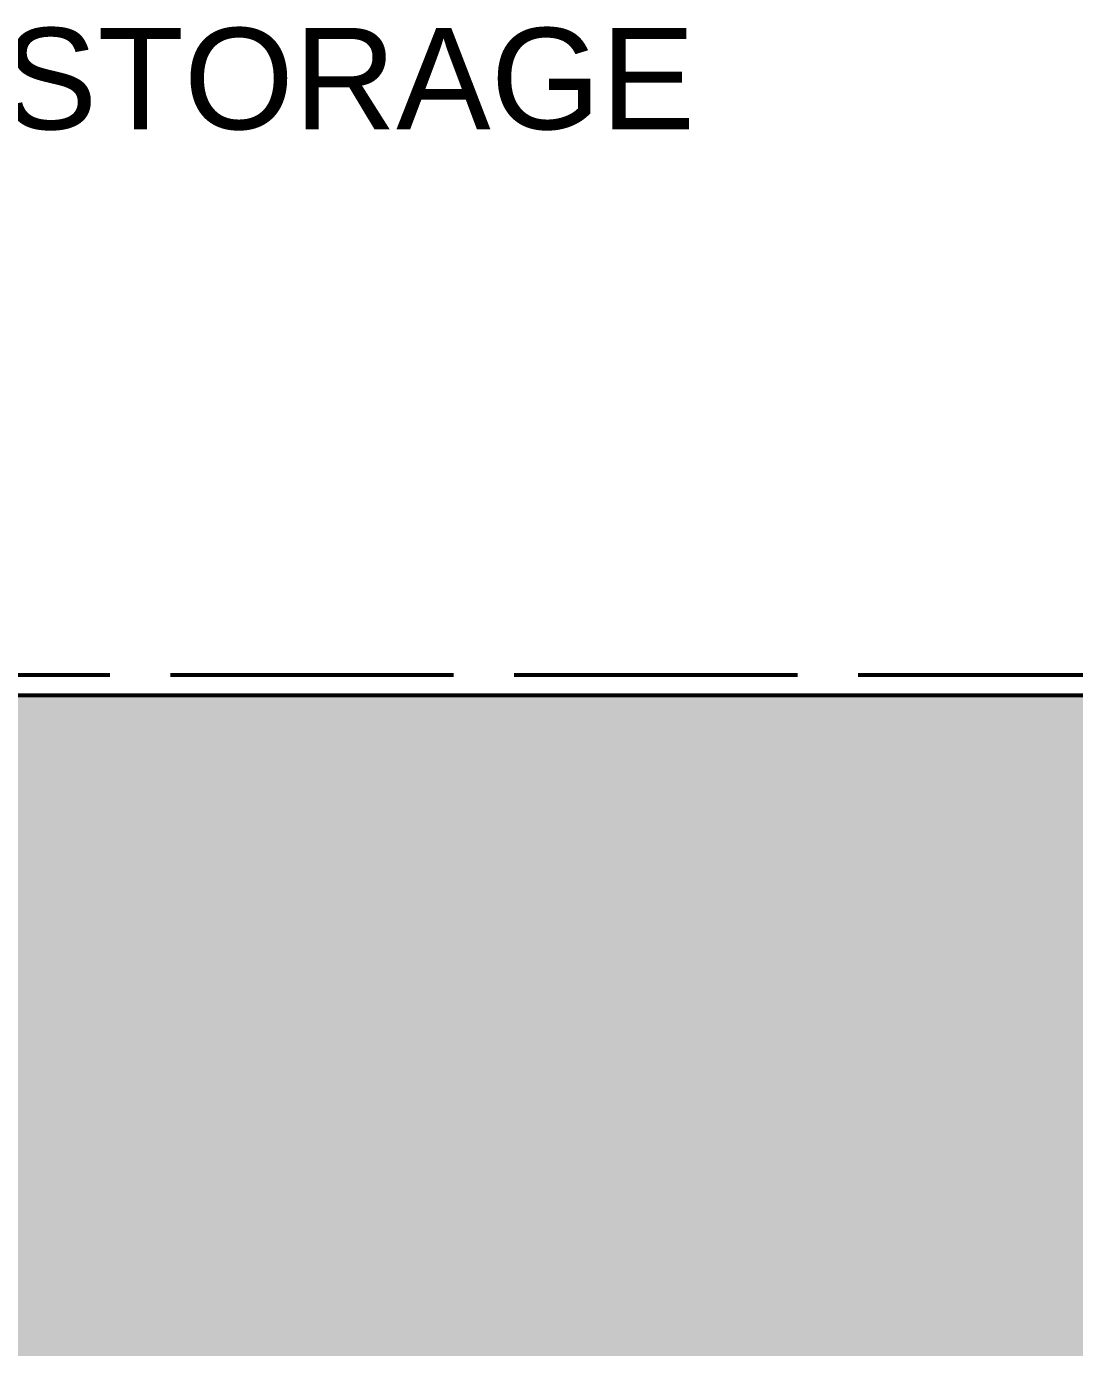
# Model space of a CAD drawing. Header units: millimetres. Extents: x -1812 to 15462, y -2698 to 2752.
# Drawn here: x 4999 to 5914, y 641 to 1794 of the extents above; entities that cross this region are included whole.
import ezdxf

# ---------------------------------------------------------------- set-up
doc = ezdxf.new("R2010")
doc.units = ezdxf.units.MM
doc.linetypes.add('DASH_247_53', pattern=[299.861111, 246.944444, -52.916667])
for name, color, linetype in [('ANNOTATIONS', 7, 'Continuous'), ('GEOFAB', 5, 'Continuous'), ('MODULE_ART', 7, 'Continuous'), ('TANK', 7, 'Continuous')]:
    doc.layers.add(name, color=color, linetype=linetype)
doc.styles.add('ARIAL', font='arial.ttf')

# ---------------------------------------------------------------- blocks, each defined once
blk = doc.blocks.new('atlancube_face')
at = {"true_color": 0x000000}
blk.add_solid([(-1.8, -1.8), (1151.8, -1.8), (-1.8, 781.8), (1151.8, 781.8)], dxfattribs=at)

msp = doc.modelspace()

# ---------------------------------------------------------------- linework, layer by layer
at = {"layer": 'GEOFAB', "color": 5, "linetype": 'DASH_247_53', "lineweight": 53}
msp.add_lwpolyline([(-17.6, -17.6), (14967.6, -17.6), (14967.6, 1227.6), (-17.6, 1227.6)], close=True, dxfattribs=at)
at = {"layer": 'TANK', "lineweight": 53}
msp.add_lwpolyline([(0, 0), (14950, 0), (14950, 1210), (0, 1210)], close=True, dxfattribs=at)

# ---------------------------------------------------------------- block references
at = {"layer": 'MODULE_ART', "yscale": 0.5512820512820513}
for p in [(4600, 780), (5750, 780)]:
    msp.add_blockref('atlancube_face', p, dxfattribs=at)
at = {"layer": 'MODULE_ART'}
for p in [(4600, 0), (5750, 0)]:
    msp.add_blockref('atlancube_face', p, dxfattribs=at)

# ---------------------------------------------------------------- texts
at = {"layer": 'ANNOTATIONS', "style": 'ARIAL'}
msp.add_text('TOP OF STORAGE', height=88.406, dxfattribs=at).set_placement((4485, 1703.9))

doc.saveas('drawing.dxf')
